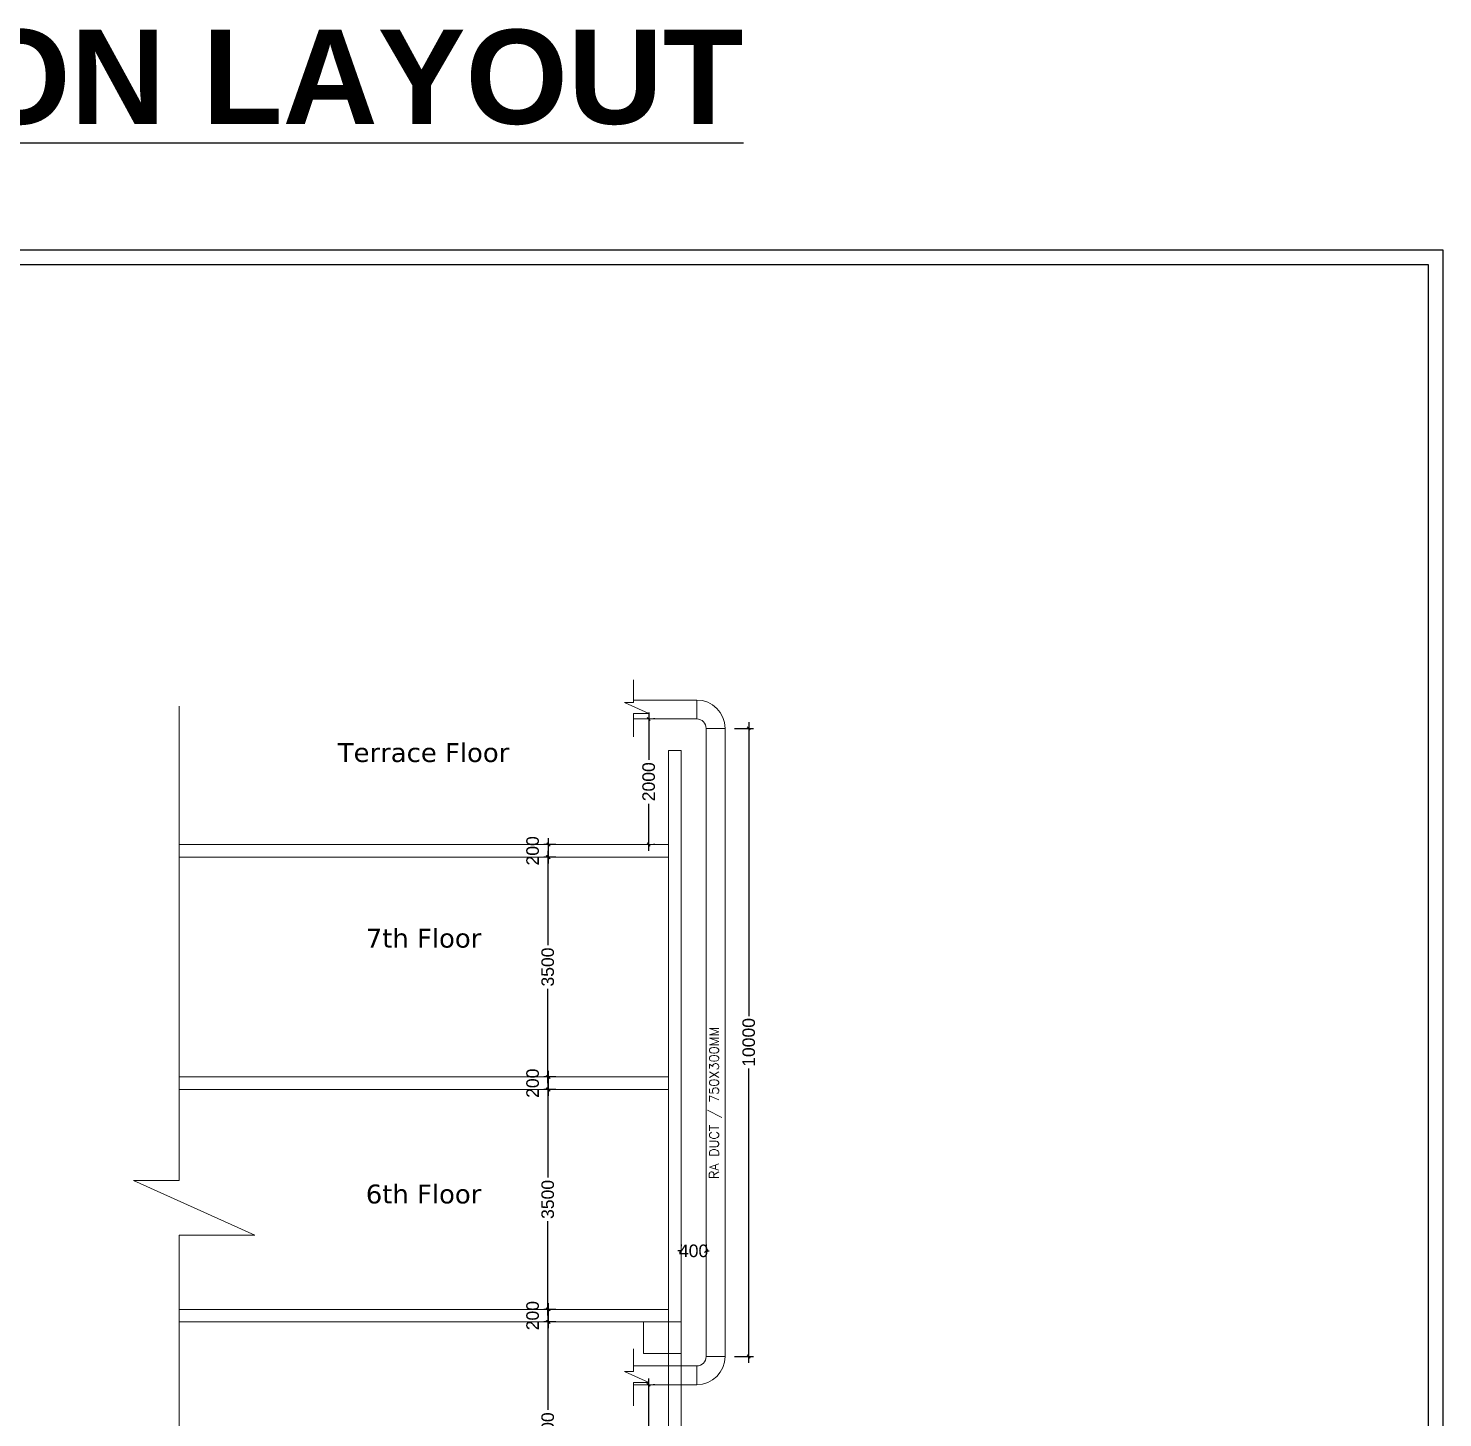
# Model space of a CAD drawing. Extents: x 3505867 to 3988380, y -625948 to -590408.
# Drawn here: x 3965869 to 3988380, y -612528 to -590408 of the extents above; entities that cross this region are included whole.
import ezdxf

# ---------------------------------------------------------------- set-up
doc = ezdxf.new("R2010")
doc.units = 0
doc.header["$LTSCALE"] = 6
doc.header["$MEASUREMENT"] = 0
doc.layers.get('0').update_dxf_attribs({"linetype": 'CONTINUOUS'})
doc.layers.get('Defpoints').update_dxf_attribs({"linetype": 'CONTINUOUS'})
doc.layers.add('MEP_HVAC_RA_DUCT', color=1, linetype='CONTINUOUS', lineweight=9)
doc.layers.add('MEP_HVAC_TEXT', color=7, linetype='CONTINUOUS')
doc.layers.add('TITLE', color=7, linetype='CONTINUOUS')
doc.styles.add('ARIAL', font='')
doc.styles.add('VERDANA', font='')
doc.styles.get('ARIAL').set_extended_font_data('Arial')
doc.styles.get('VERDANA').set_extended_font_data('Verdana')
doc.dimstyles.new('TEXT', dxfattribs={"dimscale": 0, "dimtxt": 500, "dimasz": 100, "dimexe": 75, "dimexo": 100, "dimgap": 50, "dimtad": 0, "dimdec": 0, "dimzin": 0, "dimdsep": 46, "dimtxsty": 'ARIAL', "dimblk": 'OBLIQUE', "dimcen": 0.09, "dimdle": 100, "dimclrd": 256, "dimclre": 256, "dimclrt": 6, "dimadec": 0, "dimazin": 0, "dimtfac": 1, "dimtdec": 0, "dimtofl": 0, "dimtmove": 2, "dimatfit": 3, "dimfxl": 1, "dimfrac": 2, "dimtolj": 1, "dimtzin": 0, "dimarcsym": 0})

# ---------------------------------------------------------------- blocks, each defined once
blk = doc.blocks.new('_Oblique')
at = {"color": 0, "linetype": 'ByBlock', "lineweight": -2}
blk.add_line((-0.5, -0.5), (0.5, 0.5), dxfattribs=at)
blk = doc.blocks.new('*D302')
at = {"layer": 'Defpoints', "color": 0, "linetype": 'ByBlock'}
for p in [(3975739.753326818, -612003.2798517904), (3975739.753326818, -614503.2798517904), (3975739.75332685, -614503.2798517904)]:
    blk.add_point(p, dxfattribs=at)
at = {"layer": 'MEP_HVAC_RA_DUCT', "linetype": 'ByBlock', "lineweight": -2}
for p, q in [((3975739.75332685, -611903.2798517904), (3975739.75332685, -612903.27985179)), ((3975839.753326818, -612003.2798517904), (3975814.75332685, -612003.2798517904)), ((3975739.75332685, -614603.2798517904), (3975739.75332685, -613603.27985179)), ((3975839.753326818, -614503.2798517904), (3975814.75332685, -614503.2798517904))]:
    blk.add_line(p, q, dxfattribs=at)
at = {"layer": 'MEP_HVAC_RA_DUCT', "linetype": 'ByBlock', "lineweight": -2, "xscale": 50, "yscale": 50, "zscale": 50}
for p, rotation in [((3975739.75332685, -612003.2798517904), 90), ((3975739.75332685, -614503.2798517904), 270)]:
    blk.add_blockref('_Oblique', p, dxfattribs=dict(at, rotation=rotation))
at = {"layer": 'MEP_HVAC_RA_DUCT', "color": 6, "linetype": 'ByBlock', "insert": (3975739.75332685, -613253.2798517904), "char_height": 200, "attachment_point": 5, "rotation": 90, "style": 'ARIAL'}
blk.add_mtext('\\A1;2500', dxfattribs=at)
blk = doc.blocks.new('*D303')
at = {"layer": 'Defpoints', "color": 0, "linetype": 'ByBlock'}
for p in [(3976257.612945893, -609872.6529355252), (3976657.612945893, -609872.6529355252), (3976657.612945893, -609872.6529355252)]:
    blk.add_point(p, dxfattribs=at)
at = {"layer": 'MEP_HVAC_RA_DUCT', "linetype": 'ByBlock', "lineweight": -2}
for p, q in [((3976257.612945893, -609772.6529355252), (3976257.612945893, -609797.6529355252)), ((3976657.612945893, -609772.6529355252), (3976657.612945893, -609797.6529355252)), ((3976257.612945893, -609872.6529355252), (3976207.612945893, -609872.6529355252)), ((3976657.612945893, -609872.6529355252), (3976707.612945893, -609872.6529355252))]:
    blk.add_line(p, q, dxfattribs=at)
at = {"layer": 'MEP_HVAC_RA_DUCT', "linetype": 'ByBlock', "lineweight": -2, "xscale": 50, "yscale": 50, "zscale": 50}
blk.add_blockref('_Oblique', (3976257.612945893, -609872.6529355252), dxfattribs=at)
at = {"layer": 'MEP_HVAC_RA_DUCT', "linetype": 'ByBlock', "lineweight": -2, "xscale": 50, "yscale": 50, "zscale": 50, "rotation": 180}
blk.add_blockref('_Oblique', (3976657.612945893, -609872.6529355252), dxfattribs=at)
at = {"layer": 'MEP_HVAC_RA_DUCT', "color": 6, "linetype": 'ByBlock', "insert": (3976457.612945893, -609872.6529355252), "char_height": 200, "attachment_point": 5, "style": 'ARIAL'}
blk.add_mtext('\\A1;400', dxfattribs=at)
blk = doc.blocks.new('*D304')
at = {"layer": 'Defpoints', "color": 0, "linetype": 'ByBlock'}
for p in [(3977007.612945892, -601553.2798517905), (3977335.168831616, -601553.2798517905), (3977007.612945893, -611553.2798517903)]:
    blk.add_point(p, dxfattribs=at)
at = {"layer": 'MEP_HVAC_RA_DUCT', "linetype": 'ByBlock', "lineweight": -2}
for p, q in [((3977335.168831616, -601453.2798517905), (3977335.168831616, -606136.7041355553)), ((3977107.612945892, -601553.2798517905), (3977410.168831616, -601553.2798517905)), ((3977335.168831616, -611653.2798517903), (3977335.168831616, -606969.8555680248)), ((3977107.612945893, -611553.2798517903), (3977410.168831616, -611553.2798517903))]:
    blk.add_line(p, q, dxfattribs=at)
at = {"layer": 'MEP_HVAC_RA_DUCT', "linetype": 'ByBlock', "lineweight": -2, "xscale": 50, "yscale": 50, "zscale": 50}
for p, rotation in [((3977335.168831616, -601553.2798517905), 90), ((3977335.168831616, -611553.2798517903), 270)]:
    blk.add_blockref('_Oblique', p, dxfattribs=dict(at, rotation=rotation))
at = {"layer": 'MEP_HVAC_RA_DUCT', "color": 6, "linetype": 'ByBlock', "insert": (3977335.168831616, -606553.2798517904), "char_height": 200, "attachment_point": 5, "rotation": 90, "style": 'ARIAL'}
blk.add_mtext('\\A1;10000', dxfattribs=at)
blk = doc.blocks.new('*D305')
at = {"layer": 'Defpoints', "color": 0, "linetype": 'ByBlock'}
for p in [(3974136.134326883, -611003.2798517904), (3974136.134326907, -611003.2798517904), (3974136.134326883, -614503.2798517904)]:
    blk.add_point(p, dxfattribs=at)
at = {"layer": 'MEP_HVAC_RA_DUCT', "linetype": 'ByBlock', "lineweight": -2}
for p, q in [((3974136.134326907, -610903.2798517904), (3974136.134326907, -612405.0533852149)), ((3974236.134326883, -611003.2798517904), (3974211.134326907, -611003.2798517904)), ((3974136.134326907, -614603.2798517904), (3974136.134326907, -613101.5063183662)), ((3974236.134326883, -614503.2798517904), (3974211.134326907, -614503.2798517904))]:
    blk.add_line(p, q, dxfattribs=at)
at = {"layer": 'MEP_HVAC_RA_DUCT', "linetype": 'ByBlock', "lineweight": -2, "xscale": 50, "yscale": 50, "zscale": 50}
for p, rotation in [((3974136.134326907, -611003.2798517904), 90), ((3974136.134326907, -614503.2798517904), 270)]:
    blk.add_blockref('_Oblique', p, dxfattribs=dict(at, rotation=rotation))
at = {"layer": 'MEP_HVAC_RA_DUCT', "color": 6, "linetype": 'ByBlock', "insert": (3974136.134326907, -612753.2798517904), "char_height": 200, "attachment_point": 5, "rotation": 90, "style": 'ARIAL'}
blk.add_mtext('\\A1;3500', dxfattribs=at)
blk = doc.blocks.new('*D306')
at = {"layer": 'Defpoints', "color": 0, "linetype": 'ByBlock'}
for p in [(3974148.230507148, -610803.2798517904), (3974364.159691503, -610803.2798517904), (3974364.159691503, -611003.2798517904)]:
    blk.add_point(p, dxfattribs=at)
at = {"layer": 'MEP_HVAC_RA_DUCT', "linetype": 'ByBlock', "lineweight": -2}
for p, q in [((3974148.230507148, -611103.2798517904), (3974148.230507148, -610703.2798517904)), ((3974264.159691503, -610803.2798517904), (3974073.230507148, -610803.2798517904)), ((3974264.159691503, -611003.2798517904), (3974073.230507148, -611003.2798517904))]:
    blk.add_line(p, q, dxfattribs=at)
at = {"layer": 'MEP_HVAC_RA_DUCT', "linetype": 'ByBlock', "lineweight": -2, "xscale": 50, "yscale": 50, "zscale": 50}
for p, rotation in [((3974148.230507148, -610803.2798517904), 90), ((3974148.230507148, -611003.2798517904), 270)]:
    blk.add_blockref('_Oblique', p, dxfattribs=dict(at, rotation=rotation))
at = {"layer": 'MEP_HVAC_RA_DUCT', "color": 6, "linetype": 'ByBlock', "insert": (3973896.115909603, -610903.2798517904), "char_height": 200, "attachment_point": 5, "rotation": 90, "style": 'ARIAL'}
blk.add_mtext('\\A1;200', dxfattribs=at)
blk = doc.blocks.new('*D307')
at = {"layer": 'Defpoints', "color": 0, "linetype": 'ByBlock'}
for p in [(3974136.134326883, -607303.2798517904), (3974136.134326912, -607303.2798517904), (3974136.134326883, -610803.2798517904)]:
    blk.add_point(p, dxfattribs=at)
at = {"layer": 'MEP_HVAC_RA_DUCT', "linetype": 'ByBlock', "lineweight": -2}
for p, q in [((3974136.134326912, -607203.2798517904), (3974136.134326912, -608705.0533852149)), ((3974236.134326883, -607303.2798517904), (3974211.134326912, -607303.2798517904)), ((3974136.134326912, -610903.2798517904), (3974136.134326912, -609401.5063183662)), ((3974236.134326883, -610803.2798517904), (3974211.134326912, -610803.2798517904))]:
    blk.add_line(p, q, dxfattribs=at)
at = {"layer": 'MEP_HVAC_RA_DUCT', "linetype": 'ByBlock', "lineweight": -2, "xscale": 50, "yscale": 50, "zscale": 50}
for p, rotation in [((3974136.134326912, -607303.2798517904), 90), ((3974136.134326912, -610803.2798517904), 270)]:
    blk.add_blockref('_Oblique', p, dxfattribs=dict(at, rotation=rotation))
at = {"layer": 'MEP_HVAC_RA_DUCT', "color": 6, "linetype": 'ByBlock', "insert": (3974136.134326912, -609053.2798517904), "char_height": 200, "attachment_point": 5, "rotation": 90, "style": 'ARIAL'}
blk.add_mtext('\\A1;3500', dxfattribs=at)
blk = doc.blocks.new('*D308')
at = {"layer": 'Defpoints', "color": 0, "linetype": 'ByBlock'}
for p in [(3974148.230507154, -607103.2798517904), (3974364.159691503, -607103.2798517904), (3974364.159691503, -607303.2798517904)]:
    blk.add_point(p, dxfattribs=at)
at = {"layer": 'MEP_HVAC_RA_DUCT', "linetype": 'ByBlock', "lineweight": -2}
for p, q in [((3974264.159691503, -607103.2798517904), (3974073.230507154, -607103.2798517904)), ((3974148.230507154, -607403.2798517904), (3974148.230507154, -607003.2798517904)), ((3974264.159691503, -607303.2798517904), (3974073.230507154, -607303.2798517904))]:
    blk.add_line(p, q, dxfattribs=at)
at = {"layer": 'MEP_HVAC_RA_DUCT', "linetype": 'ByBlock', "lineweight": -2, "xscale": 50, "yscale": 50, "zscale": 50}
for p, rotation in [((3974148.230507154, -607103.2798517904), 90), ((3974148.230507154, -607303.2798517904), 270)]:
    blk.add_blockref('_Oblique', p, dxfattribs=dict(at, rotation=rotation))
at = {"layer": 'MEP_HVAC_RA_DUCT', "color": 6, "linetype": 'ByBlock', "insert": (3973896.115909609, -607203.2798517904), "char_height": 200, "attachment_point": 5, "rotation": 90, "style": 'ARIAL'}
blk.add_mtext('\\A1;200', dxfattribs=at)
blk = doc.blocks.new('*D309')
at = {"layer": 'Defpoints', "color": 0, "linetype": 'ByBlock'}
for p in [(3974136.134326883, -603603.2798517904), (3974136.134326914, -603603.2798517904), (3974136.134326883, -607103.2798517904)]:
    blk.add_point(p, dxfattribs=at)
at = {"layer": 'MEP_HVAC_RA_DUCT', "linetype": 'ByBlock', "lineweight": -2}
for p, q in [((3974136.134326914, -603503.2798517904), (3974136.134326914, -605005.0533852149)), ((3974236.134326883, -603603.2798517904), (3974211.134326914, -603603.2798517904)), ((3974136.134326914, -607203.2798517904), (3974136.134326914, -605701.5063183662)), ((3974236.134326883, -607103.2798517904), (3974211.134326914, -607103.2798517904))]:
    blk.add_line(p, q, dxfattribs=at)
at = {"layer": 'MEP_HVAC_RA_DUCT', "linetype": 'ByBlock', "lineweight": -2, "xscale": 50, "yscale": 50, "zscale": 50}
for p, rotation in [((3974136.134326914, -603603.2798517904), 90), ((3974136.134326914, -607103.2798517904), 270)]:
    blk.add_blockref('_Oblique', p, dxfattribs=dict(at, rotation=rotation))
at = {"layer": 'MEP_HVAC_RA_DUCT', "color": 6, "linetype": 'ByBlock', "insert": (3974136.134326914, -605353.2798517904), "char_height": 200, "attachment_point": 5, "rotation": 90, "style": 'ARIAL'}
blk.add_mtext('\\A1;3500', dxfattribs=at)
blk = doc.blocks.new('*D310')
at = {"layer": 'Defpoints', "color": 0, "linetype": 'ByBlock'}
for p in [(3974148.230507155, -603403.2798517904), (3974364.159691503, -603403.2798517904), (3974364.159691503, -603603.2798517904)]:
    blk.add_point(p, dxfattribs=at)
at = {"layer": 'MEP_HVAC_RA_DUCT', "linetype": 'ByBlock', "lineweight": -2}
for p, q in [((3974148.230507155, -603703.2798517904), (3974148.230507155, -603303.2798517904)), ((3974264.159691503, -603403.2798517904), (3974073.230507155, -603403.2798517904)), ((3974264.159691503, -603603.2798517904), (3974073.230507155, -603603.2798517904))]:
    blk.add_line(p, q, dxfattribs=at)
at = {"layer": 'MEP_HVAC_RA_DUCT', "linetype": 'ByBlock', "lineweight": -2, "xscale": 50, "yscale": 50, "zscale": 50}
for p, rotation in [((3974148.230507155, -603403.2798517904), 90), ((3974148.230507155, -603603.2798517904), 270)]:
    blk.add_blockref('_Oblique', p, dxfattribs=dict(at, rotation=rotation))
at = {"layer": 'MEP_HVAC_RA_DUCT', "color": 6, "linetype": 'ByBlock', "insert": (3973896.115909611, -603503.2798517904), "char_height": 200, "attachment_point": 5, "rotation": 90, "style": 'ARIAL'}
blk.add_mtext('\\A1;200', dxfattribs=at)
blk = doc.blocks.new('*D311')
at = {"layer": 'Defpoints', "color": 0, "linetype": 'ByBlock'}
for p in [(3975742.892574897, -601403.2798517904), (3975742.892574897, -603403.2798517904), (3975742.892574925, -603403.2798517904)]:
    blk.add_point(p, dxfattribs=at)
at = {"layer": 'MEP_HVAC_RA_DUCT', "linetype": 'ByBlock', "lineweight": -2}
for p, q in [((3975742.892574925, -601303.2798517904), (3975742.892574925, -602053.2798517905)), ((3975842.892574897, -601403.2798517904), (3975817.892574925, -601403.2798517904)), ((3975742.892574925, -603503.2798517904), (3975742.892574925, -602753.2798517905)), ((3975842.892574897, -603403.2798517904), (3975817.892574925, -603403.2798517904))]:
    blk.add_line(p, q, dxfattribs=at)
at = {"layer": 'MEP_HVAC_RA_DUCT', "linetype": 'ByBlock', "lineweight": -2, "xscale": 50, "yscale": 50, "zscale": 50}
for p, rotation in [((3975742.892574925, -601403.2798517904), 90), ((3975742.892574925, -603403.2798517904), 270)]:
    blk.add_blockref('_Oblique', p, dxfattribs=dict(at, rotation=rotation))
at = {"layer": 'MEP_HVAC_RA_DUCT', "color": 6, "linetype": 'ByBlock', "insert": (3975742.892574925, -602403.2798517904), "char_height": 200, "attachment_point": 5, "rotation": 90, "style": 'ARIAL'}
blk.add_mtext('\\A1;2000', dxfattribs=at)

msp = doc.modelspace()

# ---------------------------------------------------------------- linework, layer by layer
for points in [[(3988380.362957452, -593936.5793611218), (3988380.362957452, -625948), (3943299.157773834, -625948), (3943299.157773834, -593936.5793611218)], [(3988148.530536833, -594168.4117817387), (3988148.530536833, -625716.1675793823), (3943530.990194451, -625716.1675793823), (3943530.990194451, -594168.4117817387)]]:
    msp.add_lwpolyline(points, close=True)
at = {"layer": 'MEP_HVAC_RA_DUCT', "color": 8, "linetype": 'ByBlock'}
for p, q in [((3975501.710185576, -600779.8244034596), (3975501.710185576, -601141.4574274856)), ((3975501.710185576, -601141.4574274856), (3975356.888453016, -601141.4574274856)), ((3975356.888453016, -601141.4574274856), (3975742.892574897, -601315.1022760952)), ((3975742.892574897, -601315.1022760952), (3975501.710185576, -601315.1022760952)), ((3975501.710185576, -601315.1022760952), (3975501.710185576, -601687.0711043489)), ((3976257.612945893, -601903.2798517904), (3976057.612945893, -601903.2798517904)), ((3976057.612945893, -601903.2798517904), (3976057.612945893, -616703.2798517904)), ((3976257.612945893, -616703.2798517904), (3976257.612945893, -601903.2798517904)), ((3975501.710185576, -611429.8244034596), (3975501.710185576, -611791.4574274856)), ((3975501.710185576, -611791.4574274856), (3975356.888453016, -611791.4574274856)), ((3975356.888453016, -611791.4574274856), (3975742.892574897, -611965.1022760952)), ((3975742.892574897, -611965.1022760952), (3975501.710185576, -611965.1022760952)), ((3975501.710185576, -611965.1022760952), (3975501.710185576, -612337.0711043489))]:
    msp.add_line(p, q, dxfattribs=at)
for points in [[(3968268.991255766, -601199.6229933329), (3968268.991255766, -608753.8590303706), (3967544.882592966, -608753.8590303706), (3969474.90320237, -609622.0832734182), (3968268.991255766, -609622.0832734182), (3968268.991255766, -616703.2798517904)], [(3976057.612945893, -603403.2798517904), (3968268.991255766, -603403.2798517904)], [(3976057.612945893, -603603.2798517904), (3968268.991255766, -603603.2798517904)], [(3976057.612945893, -607103.2798517904), (3968268.991255766, -607103.2798517904)], [(3976057.612945893, -607303.2798517904), (3968268.991255766, -607303.2798517904)], [(3976057.612945893, -610803.2798517904), (3968268.991255766, -610803.2798517904)], [(3976057.612945893, -611003.2798517904), (3968268.991255766, -611003.2798517904)], [(3975657.612945893, -611003.2798517904), (3975657.612945893, -611503.2798517904), (3976257.612945893, -611503.2798517904), (3976257.612945892, -611003.2798517904), (3975657.612945893, -611003.2798517904)]]:
    msp.add_lwpolyline(points, dxfattribs=at)
at = {"layer": 'MEP_HVAC_RA_DUCT', "linetype": 'ByBlock'}
for points in [[(3976507.612945893, -612003.2798517904, 0.414213562373095), (3976957.612945893, -611553.2798517904), (3976957.612945892, -603403.2798517904), (3976957.612945892, -601553.2798517904, 0.414213562373095), (3976507.612945892, -601103.2798517904), (3975501.710185576, -601103.2798517904)], [(3976507.612945893, -611703.2798517904, 0.4142135623730951), (3976657.612945893, -611553.2798517904), (3976657.612945892, -603403.2798517904), (3976657.612945892, -601553.2798517904, 0.414213562373095), (3976507.612945892, -601403.2798517904), (3975501.710185576, -601403.2798517904)]]:
    msp.add_lwpolyline(points, format="xyb", dxfattribs=at)
for points in [[(3976507.612945892, -601103.2798517904), (3976507.612945892, -601403.2798517904)], [(3976657.612945892, -601553.2798517906), (3976957.612945892, -601553.2798517906)], [(3976657.612945893, -611553.2798517903), (3976957.612945893, -611553.2798517903)], [(3975501.710185576, -611703.2798517904), (3976507.612945893, -611703.2798517904)], [(3976507.612945893, -612003.2798517904), (3976507.612945893, -611703.2798517904)], [(3975501.710185576, -612003.2798517904), (3976507.612945893, -612003.2798517904)]]:
    msp.add_lwpolyline(points, dxfattribs=at)

# ---------------------------------------------------------------- texts
at = {"layer": 'MEP_HVAC_TEXT', "color": 8, "linetype": 'ByBlock', "char_height": 300, "width": 4792.06675474753, "attachment_point": 1, "rotation": 359.9931245972403, "style": 'VERDANA'}
for s, insert in [('\\pxqc;{\\C3;Terrace Floor}', (3969763.876040383, -601788.5393034865, 8.658389560878277e-09)), ('\\pxqc;{\\C3;7th Floor}', (3969763.876040383, -604743.1674485639, 8.658389560878277e-09)), ('\\pxqc;{\\C3;6th Floor}', (3969763.876040383, -608816.4367317656, 8.658389560878277e-09))]:
    msp.add_mtext(s, dxfattribs=dict(at, insert=insert))
at = {"layer": 'MEP_HVAC_TEXT', "color": 0, "linetype": 'ByBlock', "insert": (3976707.96177358, -609246.4368812052), "char_height": 150, "width": 3456.840705808892, "attachment_point": 1, "rotation": 89.99312459724031, "style": 'VERDANA'}
msp.add_mtext('\\pxqc;{\\Fromans|c0;\\C1;RA\\C0; DUCT / 750X300MM}', dxfattribs=at)
at = {"layer": 'TITLE', "color": 6, "insert": (3964736.705482609, -590430.3547066848), "char_height": 1500, "width": 36564.73977175262, "attachment_point": 2, "style": 'ARIAL'}
msp.add_mtext('{\\L\\fArial|b1|i0|c0|p34;HVAC SECTION LAYOUT}', dxfattribs=at)

# ---------------------------------------------------------------- dimensions: what is measured, and where the dimension line sits
at = {"layer": 'MEP_HVAC_RA_DUCT', "linetype": 'ByBlock'}
for base, p1, p2, picture, middle in [((3975742.892574925, -603403.2798517904), (3975742.892574897, -601403.2798517904), (3975742.892574897, -603403.2798517904), '*D311', (3975742.892574925, -602403.2798517904)), ((3977335.168831616, -601553.2798517905), (3977007.612945893, -611553.2798517903), (3977007.612945892, -601553.2798517905), '*D304', (3977335.168831616, -606553.2798517904)), ((3974148.230507155, -603403.2798517904), (3974364.159691503, -603603.2798517904), (3974364.159691503, -603403.2798517904), '*D310', (3973896.115909611, -603503.2798517904)), ((3974136.134326914, -603603.2798517904), (3974136.134326883, -607103.2798517904), (3974136.134326883, -603603.2798517904), '*D309', (3974136.134326914, -605353.2798517904)), ((3974148.230507154, -607103.2798517904), (3974364.159691503, -607303.2798517904), (3974364.159691503, -607103.2798517904), '*D308', (3973896.115909609, -607203.2798517904)), ((3974136.134326912, -607303.2798517904), (3974136.134326883, -610803.2798517904), (3974136.134326883, -607303.2798517904), '*D307', (3974136.134326912, -609053.2798517904)), ((3974148.230507148, -610803.2798517904), (3974364.159691503, -611003.2798517904), (3974364.159691503, -610803.2798517904), '*D306', (3973896.115909603, -610903.2798517904)), ((3974136.134326907, -611003.2798517904), (3974136.134326883, -614503.2798517904), (3974136.134326883, -611003.2798517904), '*D305', (3974136.134326907, -612753.2798517904)), ((3975739.75332685, -614503.2798517904), (3975739.753326818, -612003.2798517904), (3975739.753326818, -614503.2798517904), '*D302', (3975739.75332685, -613253.2798517904))]:
    dim = msp.add_linear_dim(base=base, p1=p1, p2=p2, angle=90, dimstyle='TEXT', override={"dimscale": 1, "dimtxt": 200, "dimasz": 50}, dxfattribs=at)
    dim.commit()
    dim.dimension.update_dxf_attribs({"geometry": picture, "text_midpoint": middle})
dim = msp.add_linear_dim(base=(3976657.612945893, -609872.6529355252), p1=(3976257.612945893, -609872.6529355252), p2=(3976657.612945893, -609872.6529355252), dimstyle='TEXT', override={"dimscale": 1, "dimtxt": 200, "dimasz": 50}, dxfattribs=at)
dim.commit()
dim.dimension.update_dxf_attribs({"geometry": '*D303', "text_midpoint": (3976457.612945893, -609872.6529355252), "dimtype": 160})

doc.saveas('drawing.dxf')
